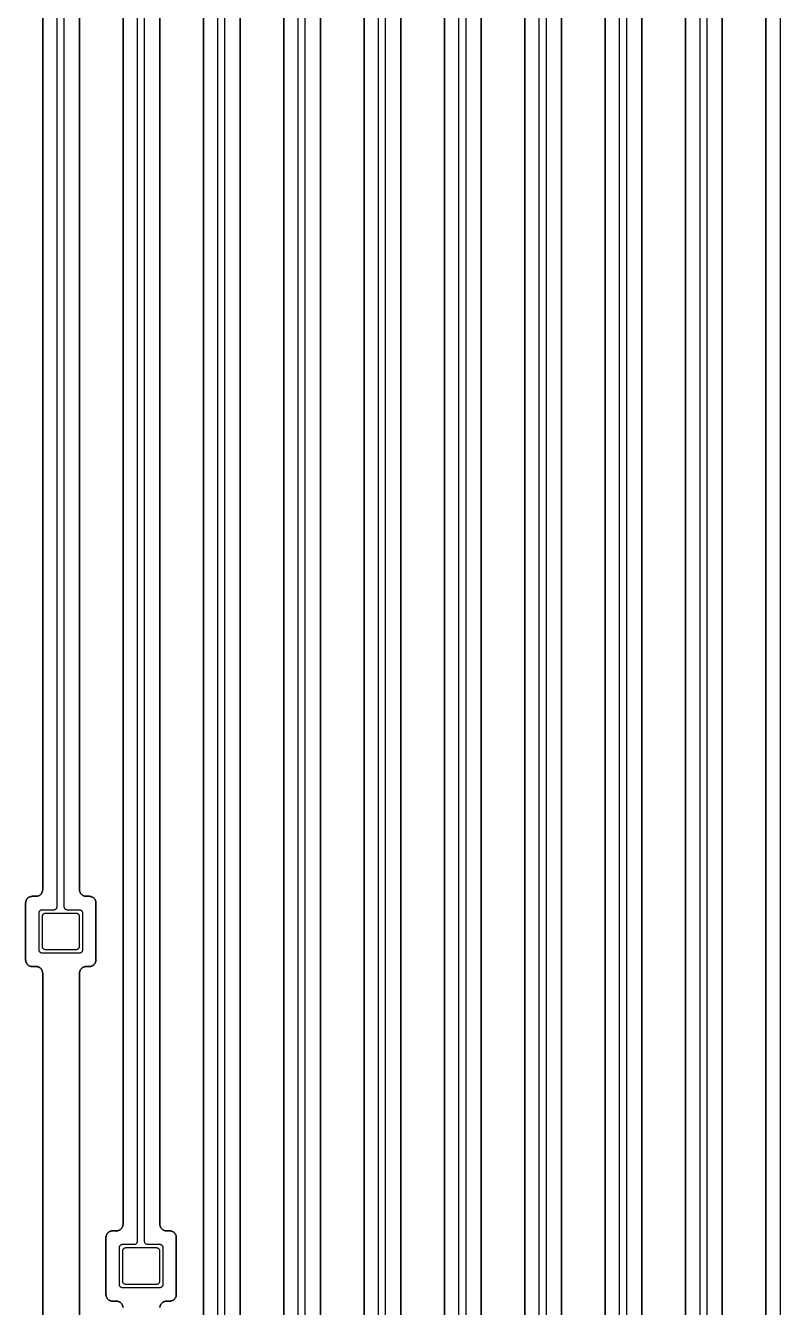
# Model space of a CAD drawing. Extents: x -2057 to 2225, y -44 to 31181.
# Drawn here: x -601.3 to -375.9, y 3067.4 to 3450.5 of the extents above; entities that cross this region are included whole.
import ezdxf

# ---------------------------------------------------------------- set-up
doc = ezdxf.new("R2010")
doc.units = 0
for name, color, linetype in [('electrode', 6, 'CONTINUOUS'), ('etching', 7, 'CONTINUOUS'), ('L3D0_etching3', 5, 'CONTINUOUS'), ('metalization', 8, 'CONTINUOUS'), ('polyimide', 9, 'CONTINUOUS')]:
    doc.layers.add(name, color=color, linetype=linetype)

msp = doc.modelspace()

# ---------------------------------------------------------------- linework, layer by layer
at = {"layer": 'electrode'}
for points in [[(-595.34, 3174.247), (-595.427, 3174.255), (-595.513, 3174.27), (-595.598, 3174.293), (-595.68, 3174.323), (-595.759, 3174.36), (-595.834, 3174.403), (-595.906, 3174.453), (-595.973, 3174.509), (-596.035, 3174.571), (-596.091, 3174.638), (-596.141, 3174.71), (-596.184, 3174.785), (-596.221, 3174.864), (-596.251, 3174.946), (-596.274, 3175.031), (-596.289, 3175.117), (-596.297, 3175.204), (-596.297, 3184.291), (-596.289, 3184.378), (-596.274, 3184.464), (-596.251, 3184.548), (-596.221, 3184.63), (-596.184, 3184.71), (-596.141, 3184.785), (-596.091, 3184.857), (-596.035, 3184.924), (-595.973, 3184.985), (-595.906, 3185.042), (-595.834, 3185.092), (-595.759, 3185.135), (-595.68, 3185.172), (-595.598, 3185.202), (-595.513, 3185.225), (-595.427, 3185.24), (-595.34, 3185.247), (-586.253, 3185.247), (-586.166, 3185.24), (-586.08, 3185.225), (-585.996, 3185.202), (-585.914, 3185.172), (-585.834, 3185.135), (-585.759, 3185.092), (-585.687, 3185.042), (-585.62, 3184.985), (-585.559, 3184.924), (-585.502, 3184.857), (-585.452, 3184.785), (-585.409, 3184.71), (-585.372, 3184.63), (-585.342, 3184.548), (-585.319, 3184.464), (-585.304, 3184.378), (-585.297, 3184.291), (-585.297, 3175.204), (-585.304, 3175.117), (-585.319, 3175.031), (-585.342, 3174.946), (-585.372, 3174.864), (-585.409, 3174.785), (-585.452, 3174.71), (-585.502, 3174.638), (-585.559, 3174.571), (-585.62, 3174.509), (-585.687, 3174.453), (-585.759, 3174.403), (-585.834, 3174.36), (-585.914, 3174.323), (-585.996, 3174.293), (-586.08, 3174.27), (-586.166, 3174.255), (-586.253, 3174.247)], [(-571.34, 3074.247), (-571.427, 3074.255), (-571.513, 3074.27), (-571.598, 3074.293), (-571.68, 3074.323), (-571.759, 3074.36), (-571.834, 3074.403), (-571.906, 3074.453), (-571.973, 3074.509), (-572.035, 3074.571), (-572.091, 3074.638), (-572.141, 3074.71), (-572.184, 3074.785), (-572.221, 3074.864), (-572.251, 3074.946), (-572.274, 3075.031), (-572.289, 3075.117), (-572.297, 3075.204), (-572.297, 3084.291), (-572.289, 3084.378), (-572.274, 3084.464), (-572.251, 3084.548), (-572.221, 3084.63), (-572.184, 3084.71), (-572.141, 3084.785), (-572.091, 3084.857), (-572.035, 3084.924), (-571.973, 3084.985), (-571.906, 3085.042), (-571.834, 3085.092), (-571.759, 3085.135), (-571.68, 3085.172), (-571.598, 3085.202), (-571.513, 3085.225), (-571.427, 3085.24), (-571.34, 3085.247), (-562.253, 3085.247), (-562.166, 3085.24), (-562.08, 3085.225), (-561.996, 3085.202), (-561.914, 3085.172), (-561.834, 3085.135), (-561.759, 3085.092), (-561.687, 3085.042), (-561.62, 3084.985), (-561.559, 3084.924), (-561.502, 3084.857), (-561.452, 3084.785), (-561.409, 3084.71), (-561.372, 3084.63), (-561.342, 3084.548), (-561.319, 3084.464), (-561.304, 3084.378), (-561.297, 3084.291), (-561.297, 3075.204), (-561.304, 3075.117), (-561.319, 3075.031), (-561.342, 3074.946), (-561.372, 3074.864), (-561.409, 3074.785), (-561.452, 3074.71), (-561.502, 3074.638), (-561.559, 3074.571), (-561.62, 3074.509), (-561.687, 3074.453), (-561.759, 3074.403), (-561.834, 3074.36), (-561.914, 3074.323), (-561.996, 3074.293), (-562.08, 3074.27), (-562.166, 3074.255), (-562.253, 3074.247)]]:
    msp.add_lwpolyline(points, close=True, dxfattribs=at)
at = {"layer": 'etching'}
for points in [[(-596.208, 9035.371), (-596.208, 3192.185), (-596.216, 3192.059), (-596.231, 3191.934), (-596.255, 3191.811), (-596.286, 3191.689), (-596.325, 3191.57), (-596.371, 3191.453), (-596.425, 3191.339), (-596.485, 3191.229), (-596.553, 3191.123), (-596.627, 3191.021), (-596.707, 3190.924), (-596.793, 3190.832), (-596.884, 3190.746), (-596.981, 3190.666), (-597.083, 3190.592), (-597.189, 3190.525), (-597.299, 3190.465), (-597.413, 3190.411), (-597.53, 3190.365), (-597.649, 3190.326), (-597.771, 3190.295), (-597.895, 3190.271), (-598.019, 3190.255), (-598.145, 3190.247), (-599.359, 3190.247), (-599.485, 3190.24), (-599.61, 3190.224), (-599.733, 3190.2), (-599.855, 3190.169), (-599.974, 3190.13), (-600.091, 3190.084), (-600.205, 3190.03), (-600.315, 3189.97), (-600.421, 3189.902), (-600.523, 3189.828), (-600.62, 3189.748), (-600.712, 3189.662), (-600.798, 3189.571), (-600.878, 3189.474), (-600.952, 3189.372), (-601.019, 3189.266), (-601.079, 3189.156), (-601.133, 3189.042), (-601.179, 3188.925), (-601.218, 3188.806), (-601.249, 3188.684), (-601.273, 3188.56), (-601.289, 3188.436), (-601.297, 3188.31), (-601.297, 3171.185), (-601.289, 3171.059), (-601.273, 3170.934), (-601.249, 3170.811), (-601.218, 3170.689), (-601.179, 3170.57), (-601.133, 3170.453), (-601.079, 3170.339), (-601.019, 3170.229), (-600.952, 3170.123), (-600.878, 3170.021), (-600.798, 3169.924), (-600.712, 3169.832), (-600.62, 3169.746), (-600.523, 3169.666), (-600.421, 3169.592), (-600.315, 3169.525), (-600.205, 3169.465), (-600.091, 3169.411), (-599.974, 3169.365), (-599.855, 3169.326), (-599.733, 3169.295), (-599.61, 3169.271), (-599.485, 3169.255), (-599.359, 3169.247), (-598.145, 3169.247), (-598.019, 3169.24), (-597.895, 3169.224), (-597.771, 3169.2), (-597.649, 3169.169), (-597.53, 3169.13), (-597.413, 3169.084), (-597.299, 3169.03), (-597.189, 3168.97), (-597.083, 3168.902), (-596.981, 3168.828), (-596.884, 3168.748), (-596.793, 3168.662), (-596.707, 3168.571), (-596.627, 3168.474), (-596.553, 3168.372), (-596.485, 3168.266), (-596.425, 3168.156), (-596.371, 3168.042), (-596.325, 3167.925), (-596.286, 3167.806), (-596.255, 3167.684), (-596.231, 3167.56), (-596.216, 3167.436), (-596.208, 3167.31), (-596.208, 2919.247)], [(-585.208, 2919.247), (-585.208, 3167.31), (-585.2, 3167.436), (-585.184, 3167.56), (-585.16, 3167.684), (-585.129, 3167.806), (-585.09, 3167.925), (-585.044, 3168.042), (-584.991, 3168.156), (-584.93, 3168.266), (-584.863, 3168.372), (-584.789, 3168.474), (-584.709, 3168.571), (-584.623, 3168.662), (-584.531, 3168.748), (-584.434, 3168.828), (-584.332, 3168.902), (-584.226, 3168.97), (-584.116, 3169.03), (-584.002, 3169.084), (-583.886, 3169.13), (-583.766, 3169.169), (-583.644, 3169.2), (-583.521, 3169.224), (-583.396, 3169.24), (-583.271, 3169.247), (-582.234, 3169.247), (-582.108, 3169.255), (-581.984, 3169.271), (-581.86, 3169.295), (-581.738, 3169.326), (-581.619, 3169.365), (-581.502, 3169.411), (-581.388, 3169.465), (-581.278, 3169.525), (-581.172, 3169.592), (-581.07, 3169.666), (-580.973, 3169.746), (-580.882, 3169.832), (-580.796, 3169.924), (-580.716, 3170.021), (-580.642, 3170.123), (-580.574, 3170.229), (-580.514, 3170.339), (-580.46, 3170.453), (-580.414, 3170.57), (-580.375, 3170.689), (-580.344, 3170.811), (-580.32, 3170.934), (-580.304, 3171.059), (-580.297, 3171.185), (-580.297, 3188.31), (-580.304, 3188.436), (-580.32, 3188.56), (-580.344, 3188.684), (-580.375, 3188.806), (-580.414, 3188.925), (-580.46, 3189.042), (-580.514, 3189.156), (-580.574, 3189.266), (-580.642, 3189.372), (-580.716, 3189.474), (-580.796, 3189.571), (-580.882, 3189.662), (-580.973, 3189.748), (-581.07, 3189.828), (-581.172, 3189.902), (-581.278, 3189.97), (-581.388, 3190.03), (-581.502, 3190.084), (-581.619, 3190.13), (-581.738, 3190.169), (-581.86, 3190.2), (-581.984, 3190.224), (-582.108, 3190.24), (-582.234, 3190.247), (-583.271, 3190.247), (-583.396, 3190.255), (-583.521, 3190.271), (-583.644, 3190.295), (-583.766, 3190.326), (-583.886, 3190.365), (-584.002, 3190.411), (-584.116, 3190.465), (-584.226, 3190.525), (-584.332, 3190.592), (-584.434, 3190.666), (-584.531, 3190.746), (-584.623, 3190.832), (-584.709, 3190.924), (-584.789, 3191.021), (-584.863, 3191.123), (-584.93, 3191.229), (-584.991, 3191.339), (-585.044, 3191.453), (-585.09, 3191.57), (-585.129, 3191.689), (-585.16, 3191.811), (-585.184, 3191.934), (-585.2, 3192.059), (-585.208, 3192.185), (-585.208, 9035.377)], [(-572.208, 9035.371), (-572.208, 3092.185), (-572.216, 3092.059), (-572.231, 3091.934), (-572.255, 3091.811), (-572.286, 3091.689), (-572.325, 3091.57), (-572.371, 3091.453), (-572.425, 3091.339), (-572.485, 3091.229), (-572.553, 3091.123), (-572.627, 3091.021), (-572.707, 3090.924), (-572.793, 3090.832), (-572.884, 3090.746), (-572.981, 3090.666), (-573.083, 3090.592), (-573.189, 3090.525), (-573.299, 3090.465), (-573.413, 3090.411), (-573.53, 3090.365), (-573.649, 3090.326), (-573.771, 3090.295), (-573.895, 3090.271), (-574.019, 3090.255), (-574.145, 3090.247), (-575.359, 3090.247), (-575.485, 3090.24), (-575.61, 3090.224), (-575.733, 3090.2), (-575.855, 3090.169), (-575.974, 3090.13), (-576.091, 3090.084), (-576.205, 3090.03), (-576.315, 3089.97), (-576.421, 3089.902), (-576.523, 3089.828), (-576.62, 3089.748), (-576.712, 3089.662), (-576.798, 3089.571), (-576.878, 3089.474), (-576.952, 3089.372), (-577.019, 3089.266), (-577.079, 3089.156), (-577.133, 3089.042), (-577.179, 3088.925), (-577.218, 3088.806), (-577.249, 3088.684), (-577.273, 3088.56), (-577.289, 3088.436), (-577.297, 3088.31), (-577.297, 3071.185), (-577.289, 3071.059), (-577.273, 3070.934), (-577.249, 3070.811), (-577.218, 3070.689), (-577.179, 3070.57), (-577.133, 3070.453), (-577.079, 3070.339), (-577.019, 3070.229), (-576.952, 3070.123), (-576.878, 3070.021), (-576.798, 3069.924), (-576.712, 3069.832), (-576.62, 3069.746), (-576.523, 3069.666), (-576.421, 3069.592), (-576.315, 3069.525), (-576.205, 3069.465), (-576.091, 3069.411), (-575.974, 3069.365), (-575.855, 3069.326), (-575.733, 3069.295), (-575.61, 3069.271), (-575.485, 3069.255), (-575.359, 3069.247), (-574.145, 3069.247), (-574.019, 3069.24), (-573.895, 3069.224), (-573.771, 3069.2), (-573.649, 3069.169), (-573.53, 3069.13), (-573.413, 3069.084), (-573.299, 3069.03), (-573.189, 3068.97), (-573.083, 3068.902), (-572.981, 3068.828), (-572.884, 3068.748), (-572.793, 3068.662), (-572.707, 3068.571), (-572.627, 3068.474), (-572.553, 3068.372), (-572.485, 3068.266), (-572.425, 3068.156), (-572.371, 3068.042), (-572.325, 3067.925), (-572.286, 3067.806), (-572.255, 3067.684), (-572.231, 3067.56), (-572.216, 3067.436), (-572.208, 3067.31)], [(-561.208, 3067.31), (-561.2, 3067.436), (-561.184, 3067.56), (-561.16, 3067.684), (-561.129, 3067.806), (-561.09, 3067.925), (-561.044, 3068.042), (-560.991, 3068.156), (-560.93, 3068.266), (-560.863, 3068.372), (-560.789, 3068.474), (-560.709, 3068.571), (-560.623, 3068.662), (-560.531, 3068.748), (-560.434, 3068.828), (-560.332, 3068.902), (-560.226, 3068.97), (-560.116, 3069.03), (-560.002, 3069.084), (-559.886, 3069.13), (-559.766, 3069.169), (-559.644, 3069.2), (-559.521, 3069.224), (-559.396, 3069.24), (-559.271, 3069.247), (-558.234, 3069.247), (-558.108, 3069.255), (-557.984, 3069.271), (-557.86, 3069.295), (-557.738, 3069.326), (-557.619, 3069.365), (-557.502, 3069.411), (-557.388, 3069.465), (-557.278, 3069.525), (-557.172, 3069.592), (-557.07, 3069.666), (-556.973, 3069.746), (-556.882, 3069.832), (-556.796, 3069.924), (-556.716, 3070.021), (-556.642, 3070.123), (-556.574, 3070.229), (-556.514, 3070.339), (-556.46, 3070.453), (-556.414, 3070.57), (-556.375, 3070.689), (-556.344, 3070.811), (-556.32, 3070.934), (-556.304, 3071.059), (-556.297, 3071.185), (-556.297, 3088.31), (-556.304, 3088.436), (-556.32, 3088.56), (-556.344, 3088.684), (-556.375, 3088.806), (-556.414, 3088.925), (-556.46, 3089.042), (-556.514, 3089.156), (-556.574, 3089.266), (-556.642, 3089.372), (-556.716, 3089.474), (-556.796, 3089.571), (-556.882, 3089.662), (-556.973, 3089.748), (-557.07, 3089.828), (-557.172, 3089.902), (-557.278, 3089.97), (-557.388, 3090.03), (-557.502, 3090.084), (-557.619, 3090.13), (-557.738, 3090.169), (-557.86, 3090.2), (-557.984, 3090.224), (-558.108, 3090.24), (-558.234, 3090.247), (-559.271, 3090.247), (-559.396, 3090.255), (-559.521, 3090.271), (-559.644, 3090.295), (-559.766, 3090.326), (-559.886, 3090.365), (-560.002, 3090.411), (-560.116, 3090.465), (-560.226, 3090.525), (-560.332, 3090.592), (-560.434, 3090.666), (-560.531, 3090.746), (-560.623, 3090.832), (-560.709, 3090.924), (-560.789, 3091.021), (-560.863, 3091.123), (-560.93, 3091.229), (-560.991, 3091.339), (-561.044, 3091.453), (-561.09, 3091.57), (-561.129, 3091.689), (-561.16, 3091.811), (-561.184, 3091.934), (-561.2, 3092.059), (-561.208, 3092.185), (-561.208, 9035.377)], [(-548.208, 9035.371), (-548.208, 2992.185)], [(-537.208, 2992.185), (-537.208, 9035.377)], [(-524.208, 9035.371), (-524.208, 2892.185)], [(-513.208, 2892.185), (-513.208, 9035.377)], [(-500.208, 9035.371), (-500.208, 2792.185)], [(-489.208, 2792.185), (-489.208, 9035.377)], [(-476.208, 9035.371), (-476.208, 2692.185)], [(-465.208, 2692.185), (-465.208, 9035.377)], [(-452.208, 9035.371), (-452.208, 2592.185)], [(-441.208, 2592.185), (-441.208, 9035.377)], [(-428.208, 9035.371), (-428.208, 2492.185)], [(-417.208, 2492.185), (-417.208, 9035.377)], [(-404.208, 9035.371), (-404.208, 2392.185)], [(-393.208, 2392.185), (-393.208, 9035.377)], [(-380.208, 9035.371), (-380.208, 2292.185)]]:
    msp.add_lwpolyline(points, dxfattribs=at)
at = {"layer": 'L3D0_etching3'}
for points in [[(-596.208, 9035.371), (-596.208, 3192.185), (-596.216, 3192.059), (-596.231, 3191.934), (-596.255, 3191.811), (-596.286, 3191.689), (-596.325, 3191.57), (-596.371, 3191.453), (-596.425, 3191.339), (-596.485, 3191.229), (-596.553, 3191.123), (-596.627, 3191.021), (-596.707, 3190.924), (-596.793, 3190.832), (-596.884, 3190.746), (-596.981, 3190.666), (-597.083, 3190.592), (-597.189, 3190.525), (-597.299, 3190.465), (-597.413, 3190.411), (-597.53, 3190.365), (-597.649, 3190.326), (-597.771, 3190.295), (-597.895, 3190.271), (-598.019, 3190.255), (-598.145, 3190.247), (-599.359, 3190.247), (-599.485, 3190.24), (-599.61, 3190.224), (-599.733, 3190.2), (-599.855, 3190.169), (-599.974, 3190.13), (-600.091, 3190.084), (-600.205, 3190.03), (-600.315, 3189.97), (-600.421, 3189.902), (-600.523, 3189.828), (-600.62, 3189.748), (-600.712, 3189.662), (-600.798, 3189.571), (-600.878, 3189.474), (-600.952, 3189.372), (-601.019, 3189.266), (-601.079, 3189.156), (-601.133, 3189.042), (-601.179, 3188.925), (-601.218, 3188.806), (-601.249, 3188.684), (-601.273, 3188.56), (-601.289, 3188.436), (-601.297, 3188.31), (-601.297, 3171.185), (-601.289, 3171.059), (-601.273, 3170.934), (-601.249, 3170.811), (-601.218, 3170.689), (-601.179, 3170.57), (-601.133, 3170.453), (-601.079, 3170.339), (-601.019, 3170.229), (-600.952, 3170.123), (-600.878, 3170.021), (-600.798, 3169.924), (-600.712, 3169.832), (-600.62, 3169.746), (-600.523, 3169.666), (-600.421, 3169.592), (-600.315, 3169.525), (-600.205, 3169.465), (-600.091, 3169.411), (-599.974, 3169.365), (-599.855, 3169.326), (-599.733, 3169.295), (-599.61, 3169.271), (-599.485, 3169.255), (-599.359, 3169.247), (-598.145, 3169.247), (-598.019, 3169.24), (-597.895, 3169.224), (-597.771, 3169.2), (-597.649, 3169.169), (-597.53, 3169.13), (-597.413, 3169.084), (-597.299, 3169.03), (-597.189, 3168.97), (-597.083, 3168.902), (-596.981, 3168.828), (-596.884, 3168.748), (-596.793, 3168.662), (-596.707, 3168.571), (-596.627, 3168.474), (-596.553, 3168.372), (-596.485, 3168.266), (-596.425, 3168.156), (-596.371, 3168.042), (-596.325, 3167.925), (-596.286, 3167.806), (-596.255, 3167.684), (-596.231, 3167.56), (-596.216, 3167.436), (-596.208, 3167.31), (-596.208, 2919.247)], [(-585.208, 2919.247), (-585.208, 3167.31), (-585.2, 3167.436), (-585.184, 3167.56), (-585.16, 3167.684), (-585.129, 3167.806), (-585.09, 3167.925), (-585.044, 3168.042), (-584.991, 3168.156), (-584.93, 3168.266), (-584.863, 3168.372), (-584.789, 3168.474), (-584.709, 3168.571), (-584.623, 3168.662), (-584.531, 3168.748), (-584.434, 3168.828), (-584.332, 3168.902), (-584.226, 3168.97), (-584.116, 3169.03), (-584.002, 3169.084), (-583.886, 3169.13), (-583.766, 3169.169), (-583.644, 3169.2), (-583.521, 3169.224), (-583.396, 3169.24), (-583.271, 3169.247), (-582.234, 3169.247), (-582.108, 3169.255), (-581.984, 3169.271), (-581.86, 3169.295), (-581.738, 3169.326), (-581.619, 3169.365), (-581.502, 3169.411), (-581.388, 3169.465), (-581.278, 3169.525), (-581.172, 3169.592), (-581.07, 3169.666), (-580.973, 3169.746), (-580.882, 3169.832), (-580.796, 3169.924), (-580.716, 3170.021), (-580.642, 3170.123), (-580.574, 3170.229), (-580.514, 3170.339), (-580.46, 3170.453), (-580.414, 3170.57), (-580.375, 3170.689), (-580.344, 3170.811), (-580.32, 3170.934), (-580.304, 3171.059), (-580.297, 3171.185), (-580.297, 3188.31), (-580.304, 3188.436), (-580.32, 3188.56), (-580.344, 3188.684), (-580.375, 3188.806), (-580.414, 3188.925), (-580.46, 3189.042), (-580.514, 3189.156), (-580.574, 3189.266), (-580.642, 3189.372), (-580.716, 3189.474), (-580.796, 3189.571), (-580.882, 3189.662), (-580.973, 3189.748), (-581.07, 3189.828), (-581.172, 3189.902), (-581.278, 3189.97), (-581.388, 3190.03), (-581.502, 3190.084), (-581.619, 3190.13), (-581.738, 3190.169), (-581.86, 3190.2), (-581.984, 3190.224), (-582.108, 3190.24), (-582.234, 3190.247), (-583.271, 3190.247), (-583.396, 3190.255), (-583.521, 3190.271), (-583.644, 3190.295), (-583.766, 3190.326), (-583.886, 3190.365), (-584.002, 3190.411), (-584.116, 3190.465), (-584.226, 3190.525), (-584.332, 3190.592), (-584.434, 3190.666), (-584.531, 3190.746), (-584.623, 3190.832), (-584.709, 3190.924), (-584.789, 3191.021), (-584.863, 3191.123), (-584.93, 3191.229), (-584.991, 3191.339), (-585.044, 3191.453), (-585.09, 3191.57), (-585.129, 3191.689), (-585.16, 3191.811), (-585.184, 3191.934), (-585.2, 3192.059), (-585.208, 3192.185), (-585.208, 9035.377)], [(-572.208, 9035.371), (-572.208, 3092.185), (-572.216, 3092.059), (-572.231, 3091.934), (-572.255, 3091.811), (-572.286, 3091.689), (-572.325, 3091.57), (-572.371, 3091.453), (-572.425, 3091.339), (-572.485, 3091.229), (-572.553, 3091.123), (-572.627, 3091.021), (-572.707, 3090.924), (-572.793, 3090.832), (-572.884, 3090.746), (-572.981, 3090.666), (-573.083, 3090.592), (-573.189, 3090.525), (-573.299, 3090.465), (-573.413, 3090.411), (-573.53, 3090.365), (-573.649, 3090.326), (-573.771, 3090.295), (-573.895, 3090.271), (-574.019, 3090.255), (-574.145, 3090.247), (-575.359, 3090.247), (-575.485, 3090.24), (-575.61, 3090.224), (-575.733, 3090.2), (-575.855, 3090.169), (-575.974, 3090.13), (-576.091, 3090.084), (-576.205, 3090.03), (-576.315, 3089.97), (-576.421, 3089.902), (-576.523, 3089.828), (-576.62, 3089.748), (-576.712, 3089.662), (-576.798, 3089.571), (-576.878, 3089.474), (-576.952, 3089.372), (-577.019, 3089.266), (-577.079, 3089.156), (-577.133, 3089.042), (-577.179, 3088.925), (-577.218, 3088.806), (-577.249, 3088.684), (-577.273, 3088.56), (-577.289, 3088.436), (-577.297, 3088.31), (-577.297, 3071.185), (-577.289, 3071.059), (-577.273, 3070.934), (-577.249, 3070.811), (-577.218, 3070.689), (-577.179, 3070.57), (-577.133, 3070.453), (-577.079, 3070.339), (-577.019, 3070.229), (-576.952, 3070.123), (-576.878, 3070.021), (-576.798, 3069.924), (-576.712, 3069.832), (-576.62, 3069.746), (-576.523, 3069.666), (-576.421, 3069.592), (-576.315, 3069.525), (-576.205, 3069.465), (-576.091, 3069.411), (-575.974, 3069.365), (-575.855, 3069.326), (-575.733, 3069.295), (-575.61, 3069.271), (-575.485, 3069.255), (-575.359, 3069.247), (-574.145, 3069.247), (-574.019, 3069.24), (-573.895, 3069.224), (-573.771, 3069.2), (-573.649, 3069.169), (-573.53, 3069.13), (-573.413, 3069.084), (-573.299, 3069.03), (-573.189, 3068.97), (-573.083, 3068.902), (-572.981, 3068.828), (-572.884, 3068.748), (-572.793, 3068.662), (-572.707, 3068.571), (-572.627, 3068.474), (-572.553, 3068.372), (-572.485, 3068.266), (-572.425, 3068.156), (-572.371, 3068.042), (-572.325, 3067.925), (-572.286, 3067.806), (-572.255, 3067.684), (-572.231, 3067.56), (-572.216, 3067.436), (-572.208, 3067.31)], [(-561.208, 3067.31), (-561.2, 3067.436), (-561.184, 3067.56), (-561.16, 3067.684), (-561.129, 3067.806), (-561.09, 3067.925), (-561.044, 3068.042), (-560.991, 3068.156), (-560.93, 3068.266), (-560.863, 3068.372), (-560.789, 3068.474), (-560.709, 3068.571), (-560.623, 3068.662), (-560.531, 3068.748), (-560.434, 3068.828), (-560.332, 3068.902), (-560.226, 3068.97), (-560.116, 3069.03), (-560.002, 3069.084), (-559.886, 3069.13), (-559.766, 3069.169), (-559.644, 3069.2), (-559.521, 3069.224), (-559.396, 3069.24), (-559.271, 3069.247), (-558.234, 3069.247), (-558.108, 3069.255), (-557.984, 3069.271), (-557.86, 3069.295), (-557.738, 3069.326), (-557.619, 3069.365), (-557.502, 3069.411), (-557.388, 3069.465), (-557.278, 3069.525), (-557.172, 3069.592), (-557.07, 3069.666), (-556.973, 3069.746), (-556.882, 3069.832), (-556.796, 3069.924), (-556.716, 3070.021), (-556.642, 3070.123), (-556.574, 3070.229), (-556.514, 3070.339), (-556.46, 3070.453), (-556.414, 3070.57), (-556.375, 3070.689), (-556.344, 3070.811), (-556.32, 3070.934), (-556.304, 3071.059), (-556.297, 3071.185), (-556.297, 3088.31), (-556.304, 3088.436), (-556.32, 3088.56), (-556.344, 3088.684), (-556.375, 3088.806), (-556.414, 3088.925), (-556.46, 3089.042), (-556.514, 3089.156), (-556.574, 3089.266), (-556.642, 3089.372), (-556.716, 3089.474), (-556.796, 3089.571), (-556.882, 3089.662), (-556.973, 3089.748), (-557.07, 3089.828), (-557.172, 3089.902), (-557.278, 3089.97), (-557.388, 3090.03), (-557.502, 3090.084), (-557.619, 3090.13), (-557.738, 3090.169), (-557.86, 3090.2), (-557.984, 3090.224), (-558.108, 3090.24), (-558.234, 3090.247), (-559.271, 3090.247), (-559.396, 3090.255), (-559.521, 3090.271), (-559.644, 3090.295), (-559.766, 3090.326), (-559.886, 3090.365), (-560.002, 3090.411), (-560.116, 3090.465), (-560.226, 3090.525), (-560.332, 3090.592), (-560.434, 3090.666), (-560.531, 3090.746), (-560.623, 3090.832), (-560.709, 3090.924), (-560.789, 3091.021), (-560.863, 3091.123), (-560.93, 3091.229), (-560.991, 3091.339), (-561.044, 3091.453), (-561.09, 3091.57), (-561.129, 3091.689), (-561.16, 3091.811), (-561.184, 3091.934), (-561.2, 3092.059), (-561.208, 3092.185), (-561.208, 9035.377)], [(-548.208, 9035.371), (-548.208, 2992.185)], [(-537.208, 2992.185), (-537.208, 9035.377)], [(-524.208, 9035.371), (-524.208, 2892.185)], [(-513.208, 2892.185), (-513.208, 9035.377)], [(-500.208, 9035.371), (-500.208, 2792.185)], [(-489.208, 2792.185), (-489.208, 9035.377)], [(-476.208, 9035.371), (-476.208, 2692.185)], [(-465.208, 2692.185), (-465.208, 9035.377)], [(-452.208, 9035.371), (-452.208, 2592.185)], [(-441.208, 2592.185), (-441.208, 9035.377)], [(-428.208, 9035.371), (-428.208, 2492.185)], [(-417.208, 2492.185), (-417.208, 9035.377)], [(-404.208, 9035.371), (-404.208, 2392.185)], [(-393.208, 2392.185), (-393.208, 9035.377)], [(-380.208, 9035.371), (-380.208, 2292.185)]]:
    msp.add_lwpolyline(points, dxfattribs=at)
at = {"layer": 'metalization'}
for points in [[(-589.858, 9040.22), (-589.858, 3187.204), (-589.85, 3187.117), (-589.835, 3187.031), (-589.812, 3186.946), (-589.782, 3186.864), (-589.746, 3186.785), (-589.702, 3186.71), (-589.652, 3186.638), (-589.596, 3186.571), (-589.534, 3186.509), (-589.467, 3186.453), (-589.396, 3186.403), (-589.32, 3186.36), (-589.241, 3186.323), (-589.159, 3186.293), (-589.074, 3186.27), (-588.988, 3186.255), (-588.901, 3186.247), (-585.253, 3186.247), (-585.166, 3186.24), (-585.08, 3186.225), (-584.996, 3186.202), (-584.914, 3186.172), (-584.834, 3186.135), (-584.759, 3186.092), (-584.687, 3186.042), (-584.62, 3185.985), (-584.559, 3185.924), (-584.502, 3185.857), (-584.452, 3185.785), (-584.409, 3185.71), (-584.372, 3185.63), (-584.342, 3185.548), (-584.319, 3185.464), (-584.304, 3185.378), (-584.297, 3185.291), (-584.297, 3174.204), (-584.304, 3174.117), (-584.319, 3174.031), (-584.342, 3173.946), (-584.372, 3173.864), (-584.409, 3173.785), (-584.452, 3173.71), (-584.502, 3173.638), (-584.559, 3173.571), (-584.62, 3173.509), (-584.687, 3173.453), (-584.759, 3173.403), (-584.834, 3173.36), (-584.914, 3173.323), (-584.996, 3173.293), (-585.08, 3173.27), (-585.166, 3173.255), (-585.253, 3173.247), (-596.34, 3173.247), (-596.427, 3173.255), (-596.513, 3173.27), (-596.598, 3173.293), (-596.68, 3173.323), (-596.759, 3173.36), (-596.834, 3173.403), (-596.906, 3173.453), (-596.973, 3173.509), (-597.035, 3173.571), (-597.091, 3173.638), (-597.141, 3173.71), (-597.184, 3173.785), (-597.221, 3173.864), (-597.251, 3173.946), (-597.274, 3174.031), (-597.289, 3174.117), (-597.297, 3174.204), (-597.297, 3185.291), (-597.289, 3185.378), (-597.274, 3185.464), (-597.251, 3185.548), (-597.221, 3185.63), (-597.184, 3185.71), (-597.141, 3185.785), (-597.091, 3185.857), (-597.035, 3185.924), (-596.973, 3185.985), (-596.906, 3186.042), (-596.834, 3186.092), (-596.759, 3186.135), (-596.68, 3186.172), (-596.598, 3186.202), (-596.513, 3186.225), (-596.427, 3186.24), (-596.34, 3186.247), (-592.814, 3186.247), (-592.727, 3186.255), (-592.641, 3186.27), (-592.557, 3186.293), (-592.475, 3186.323), (-592.396, 3186.36), (-592.32, 3186.403), (-592.248, 3186.453), (-592.181, 3186.509), (-592.12, 3186.571), (-592.064, 3186.638), (-592.014, 3186.71), (-591.97, 3186.785), (-591.933, 3186.864), (-591.903, 3186.946), (-591.88, 3187.031), (-591.865, 3187.117), (-591.858, 3187.204), (-591.858, 9040.22)], [(-565.858, 9040.22), (-565.858, 3087.204), (-565.85, 3087.117), (-565.835, 3087.031), (-565.812, 3086.946), (-565.782, 3086.864), (-565.746, 3086.785), (-565.702, 3086.71), (-565.652, 3086.638), (-565.596, 3086.571), (-565.534, 3086.509), (-565.467, 3086.453), (-565.396, 3086.403), (-565.32, 3086.36), (-565.241, 3086.323), (-565.159, 3086.293), (-565.074, 3086.27), (-564.988, 3086.255), (-564.901, 3086.247), (-561.253, 3086.247), (-561.166, 3086.24), (-561.08, 3086.225), (-560.996, 3086.202), (-560.914, 3086.172), (-560.834, 3086.135), (-560.759, 3086.092), (-560.687, 3086.042), (-560.62, 3085.985), (-560.559, 3085.924), (-560.502, 3085.857), (-560.452, 3085.785), (-560.409, 3085.71), (-560.372, 3085.63), (-560.342, 3085.548), (-560.319, 3085.464), (-560.304, 3085.378), (-560.297, 3085.291), (-560.297, 3074.204), (-560.304, 3074.117), (-560.319, 3074.031), (-560.342, 3073.946), (-560.372, 3073.864), (-560.409, 3073.785), (-560.452, 3073.71), (-560.502, 3073.638), (-560.559, 3073.571), (-560.62, 3073.509), (-560.687, 3073.453), (-560.759, 3073.403), (-560.834, 3073.36), (-560.914, 3073.323), (-560.996, 3073.293), (-561.08, 3073.27), (-561.166, 3073.255), (-561.253, 3073.247), (-572.34, 3073.247), (-572.427, 3073.255), (-572.513, 3073.27), (-572.598, 3073.293), (-572.68, 3073.323), (-572.759, 3073.36), (-572.834, 3073.403), (-572.906, 3073.453), (-572.973, 3073.509), (-573.035, 3073.571), (-573.091, 3073.638), (-573.141, 3073.71), (-573.184, 3073.785), (-573.221, 3073.864), (-573.251, 3073.946), (-573.274, 3074.031), (-573.289, 3074.117), (-573.297, 3074.204), (-573.297, 3085.291), (-573.289, 3085.378), (-573.274, 3085.464), (-573.251, 3085.548), (-573.221, 3085.63), (-573.184, 3085.71), (-573.141, 3085.785), (-573.091, 3085.857), (-573.035, 3085.924), (-572.973, 3085.985), (-572.906, 3086.042), (-572.834, 3086.092), (-572.759, 3086.135), (-572.68, 3086.172), (-572.598, 3086.202), (-572.513, 3086.225), (-572.427, 3086.24), (-572.34, 3086.247), (-568.814, 3086.247), (-568.727, 3086.255), (-568.641, 3086.27), (-568.557, 3086.293), (-568.475, 3086.323), (-568.396, 3086.36), (-568.32, 3086.403), (-568.248, 3086.453), (-568.181, 3086.509), (-568.12, 3086.571), (-568.064, 3086.638), (-568.014, 3086.71), (-567.97, 3086.785), (-567.933, 3086.864), (-567.903, 3086.946), (-567.88, 3087.031), (-567.865, 3087.117), (-567.858, 3087.204), (-567.858, 9040.22)], [(-543.858, 2987.204), (-543.858, 9040.22)], [(-541.858, 9040.22), (-541.858, 2987.204)], [(-519.858, 2887.204), (-519.858, 9040.22)], [(-517.858, 9040.22), (-517.858, 2887.204)], [(-495.858, 2787.204), (-495.858, 9040.22)], [(-493.858, 9040.22), (-493.858, 2787.204)], [(-471.858, 2687.204), (-471.858, 9040.22)], [(-469.858, 9040.22), (-469.858, 2687.204)], [(-447.858, 2587.204), (-447.858, 9040.22)], [(-445.858, 9040.22), (-445.858, 2587.204)], [(-423.858, 2487.204), (-423.858, 9040.22)], [(-421.858, 9040.22), (-421.858, 2487.204)], [(-399.858, 2387.204), (-399.858, 9040.22)], [(-397.858, 9040.22), (-397.858, 2387.204)], [(-375.858, 2287.204), (-375.858, 9040.22)]]:
    msp.add_lwpolyline(points, dxfattribs=at)
at = {"layer": 'polyimide'}
for points in [[(-596.208, 2919.247), (-596.208, 3167.31), (-596.216, 3167.436), (-596.231, 3167.56), (-596.255, 3167.684), (-596.286, 3167.806), (-596.325, 3167.925), (-596.371, 3168.042), (-596.425, 3168.156), (-596.485, 3168.266), (-596.553, 3168.372), (-596.627, 3168.474), (-596.707, 3168.571), (-596.793, 3168.662), (-596.884, 3168.748), (-596.981, 3168.828), (-597.083, 3168.902), (-597.189, 3168.97), (-597.299, 3169.03), (-597.413, 3169.084), (-597.53, 3169.13), (-597.649, 3169.169), (-597.771, 3169.2), (-597.895, 3169.224), (-598.019, 3169.24), (-598.145, 3169.247), (-599.359, 3169.247), (-599.485, 3169.255), (-599.61, 3169.271), (-599.733, 3169.295), (-599.855, 3169.326), (-599.974, 3169.365), (-600.091, 3169.411), (-600.205, 3169.465), (-600.315, 3169.525), (-600.421, 3169.592), (-600.523, 3169.666), (-600.62, 3169.746), (-600.712, 3169.832), (-600.798, 3169.924), (-600.878, 3170.021), (-600.952, 3170.123), (-601.019, 3170.229), (-601.079, 3170.339), (-601.133, 3170.453), (-601.179, 3170.57), (-601.218, 3170.689), (-601.249, 3170.811), (-601.273, 3170.934), (-601.289, 3171.059), (-601.297, 3171.185), (-601.297, 3188.31), (-601.289, 3188.436), (-601.273, 3188.56), (-601.249, 3188.684), (-601.218, 3188.806), (-601.179, 3188.925), (-601.133, 3189.042), (-601.079, 3189.156), (-601.019, 3189.266), (-600.952, 3189.372), (-600.878, 3189.474), (-600.798, 3189.571), (-600.712, 3189.662), (-600.62, 3189.748), (-600.523, 3189.828), (-600.421, 3189.902), (-600.315, 3189.97), (-600.205, 3190.03), (-600.091, 3190.084), (-599.974, 3190.13), (-599.855, 3190.169), (-599.733, 3190.2), (-599.61, 3190.224), (-599.485, 3190.24), (-599.359, 3190.247), (-598.145, 3190.247), (-598.019, 3190.255), (-597.895, 3190.271), (-597.771, 3190.295), (-597.649, 3190.326), (-597.53, 3190.365), (-597.413, 3190.411), (-597.299, 3190.465), (-597.189, 3190.525), (-597.083, 3190.592), (-596.981, 3190.666), (-596.884, 3190.746), (-596.793, 3190.832), (-596.707, 3190.924), (-596.627, 3191.021), (-596.553, 3191.123), (-596.485, 3191.229), (-596.425, 3191.339), (-596.371, 3191.453), (-596.325, 3191.57), (-596.286, 3191.689), (-596.255, 3191.811), (-596.231, 3191.934), (-596.216, 3192.059), (-596.208, 3192.185), (-596.208, 9035.371)], [(-596.208, 9035.371), (-596.208, 3192.185), (-596.216, 3192.059), (-596.231, 3191.934), (-596.255, 3191.811), (-596.286, 3191.689), (-596.325, 3191.57), (-596.371, 3191.453), (-596.425, 3191.339), (-596.485, 3191.229), (-596.553, 3191.123), (-596.627, 3191.021), (-596.707, 3190.924), (-596.793, 3190.832), (-596.884, 3190.746), (-596.981, 3190.666), (-597.083, 3190.592), (-597.189, 3190.525), (-597.299, 3190.465), (-597.413, 3190.411), (-597.53, 3190.365), (-597.649, 3190.326), (-597.771, 3190.295), (-597.895, 3190.271), (-598.019, 3190.255), (-598.145, 3190.247), (-599.359, 3190.247), (-599.485, 3190.24), (-599.61, 3190.224), (-599.733, 3190.2), (-599.855, 3190.169), (-599.974, 3190.13), (-600.091, 3190.084), (-600.205, 3190.03), (-600.315, 3189.97), (-600.421, 3189.902), (-600.523, 3189.828), (-600.62, 3189.748), (-600.712, 3189.662), (-600.798, 3189.571), (-600.878, 3189.474), (-600.952, 3189.372), (-601.019, 3189.266), (-601.079, 3189.156), (-601.133, 3189.042), (-601.179, 3188.925), (-601.218, 3188.806), (-601.249, 3188.684), (-601.273, 3188.56), (-601.289, 3188.436), (-601.297, 3188.31), (-601.297, 3171.185), (-601.289, 3171.059), (-601.273, 3170.934), (-601.249, 3170.811), (-601.218, 3170.689), (-601.179, 3170.57), (-601.133, 3170.453), (-601.079, 3170.339), (-601.019, 3170.229), (-600.952, 3170.123), (-600.878, 3170.021), (-600.798, 3169.924), (-600.712, 3169.832), (-600.62, 3169.746), (-600.523, 3169.666), (-600.421, 3169.592), (-600.315, 3169.525), (-600.205, 3169.465), (-600.091, 3169.411), (-599.974, 3169.365), (-599.855, 3169.326), (-599.733, 3169.295), (-599.61, 3169.271), (-599.485, 3169.255), (-599.359, 3169.247), (-598.145, 3169.247), (-598.019, 3169.24), (-597.895, 3169.224), (-597.771, 3169.2), (-597.649, 3169.169), (-597.53, 3169.13), (-597.413, 3169.084), (-597.299, 3169.03), (-597.189, 3168.97), (-597.083, 3168.902), (-596.981, 3168.828), (-596.884, 3168.748), (-596.793, 3168.662), (-596.707, 3168.571), (-596.627, 3168.474), (-596.553, 3168.372), (-596.485, 3168.266), (-596.425, 3168.156), (-596.371, 3168.042), (-596.325, 3167.925), (-596.286, 3167.806), (-596.255, 3167.684), (-596.231, 3167.56), (-596.216, 3167.436), (-596.208, 3167.31), (-596.208, 2919.247)], [(-585.208, 9035.377), (-585.208, 3192.185), (-585.2, 3192.059), (-585.184, 3191.934), (-585.16, 3191.811), (-585.129, 3191.689), (-585.09, 3191.57), (-585.044, 3191.453), (-584.991, 3191.339), (-584.93, 3191.229), (-584.863, 3191.123), (-584.789, 3191.021), (-584.709, 3190.924), (-584.623, 3190.832), (-584.531, 3190.746), (-584.434, 3190.666), (-584.332, 3190.592), (-584.226, 3190.525), (-584.116, 3190.465), (-584.002, 3190.411), (-583.886, 3190.365), (-583.766, 3190.326), (-583.644, 3190.295), (-583.521, 3190.271), (-583.396, 3190.255), (-583.271, 3190.247), (-582.234, 3190.247), (-582.108, 3190.24), (-581.984, 3190.224), (-581.86, 3190.2), (-581.738, 3190.169), (-581.619, 3190.13), (-581.502, 3190.084), (-581.388, 3190.03), (-581.278, 3189.97), (-581.172, 3189.902), (-581.07, 3189.828), (-580.973, 3189.748), (-580.882, 3189.662), (-580.796, 3189.571), (-580.716, 3189.474), (-580.642, 3189.372), (-580.574, 3189.266), (-580.514, 3189.156), (-580.46, 3189.042), (-580.414, 3188.925), (-580.375, 3188.806), (-580.344, 3188.684), (-580.32, 3188.56), (-580.304, 3188.436), (-580.297, 3188.31), (-580.297, 3171.185), (-580.304, 3171.059), (-580.32, 3170.934), (-580.344, 3170.811), (-580.375, 3170.689), (-580.414, 3170.57), (-580.46, 3170.453), (-580.514, 3170.339), (-580.574, 3170.229), (-580.642, 3170.123), (-580.716, 3170.021), (-580.796, 3169.924), (-580.882, 3169.832), (-580.973, 3169.746), (-581.07, 3169.666), (-581.172, 3169.592), (-581.278, 3169.525), (-581.388, 3169.465), (-581.502, 3169.411), (-581.619, 3169.365), (-581.738, 3169.326), (-581.86, 3169.295), (-581.984, 3169.271), (-582.108, 3169.255), (-582.234, 3169.247), (-583.271, 3169.247), (-583.396, 3169.24), (-583.521, 3169.224), (-583.644, 3169.2), (-583.766, 3169.169), (-583.886, 3169.13), (-584.002, 3169.084), (-584.116, 3169.03), (-584.226, 3168.97), (-584.332, 3168.902), (-584.434, 3168.828), (-584.531, 3168.748), (-584.623, 3168.662), (-584.709, 3168.571), (-584.789, 3168.474), (-584.863, 3168.372), (-584.93, 3168.266), (-584.991, 3168.156), (-585.044, 3168.042), (-585.09, 3167.925), (-585.129, 3167.806), (-585.16, 3167.684), (-585.184, 3167.56), (-585.2, 3167.436), (-585.208, 3167.31), (-585.208, 2919.247)], [(-585.208, 2919.247), (-585.208, 3167.31), (-585.2, 3167.436), (-585.184, 3167.56), (-585.16, 3167.684), (-585.129, 3167.806), (-585.09, 3167.925), (-585.044, 3168.042), (-584.991, 3168.156), (-584.93, 3168.266), (-584.863, 3168.372), (-584.789, 3168.474), (-584.709, 3168.571), (-584.623, 3168.662), (-584.531, 3168.748), (-584.434, 3168.828), (-584.332, 3168.902), (-584.226, 3168.97), (-584.116, 3169.03), (-584.002, 3169.084), (-583.886, 3169.13), (-583.766, 3169.169), (-583.644, 3169.2), (-583.521, 3169.224), (-583.396, 3169.24), (-583.271, 3169.247), (-582.234, 3169.247), (-582.108, 3169.255), (-581.984, 3169.271), (-581.86, 3169.295), (-581.738, 3169.326), (-581.619, 3169.365), (-581.502, 3169.411), (-581.388, 3169.465), (-581.278, 3169.525), (-581.172, 3169.592), (-581.07, 3169.666), (-580.973, 3169.746), (-580.882, 3169.832), (-580.796, 3169.924), (-580.716, 3170.021), (-580.642, 3170.123), (-580.574, 3170.229), (-580.514, 3170.339), (-580.46, 3170.453), (-580.414, 3170.57), (-580.375, 3170.689), (-580.344, 3170.811), (-580.32, 3170.934), (-580.304, 3171.059), (-580.297, 3171.185), (-580.297, 3188.31), (-580.304, 3188.436), (-580.32, 3188.56), (-580.344, 3188.684), (-580.375, 3188.806), (-580.414, 3188.925), (-580.46, 3189.042), (-580.514, 3189.156), (-580.574, 3189.266), (-580.642, 3189.372), (-580.716, 3189.474), (-580.796, 3189.571), (-580.882, 3189.662), (-580.973, 3189.748), (-581.07, 3189.828), (-581.172, 3189.902), (-581.278, 3189.97), (-581.388, 3190.03), (-581.502, 3190.084), (-581.619, 3190.13), (-581.738, 3190.169), (-581.86, 3190.2), (-581.984, 3190.224), (-582.108, 3190.24), (-582.234, 3190.247), (-583.271, 3190.247), (-583.396, 3190.255), (-583.521, 3190.271), (-583.644, 3190.295), (-583.766, 3190.326), (-583.886, 3190.365), (-584.002, 3190.411), (-584.116, 3190.465), (-584.226, 3190.525), (-584.332, 3190.592), (-584.434, 3190.666), (-584.531, 3190.746), (-584.623, 3190.832), (-584.709, 3190.924), (-584.789, 3191.021), (-584.863, 3191.123), (-584.93, 3191.229), (-584.991, 3191.339), (-585.044, 3191.453), (-585.09, 3191.57), (-585.129, 3191.689), (-585.16, 3191.811), (-585.184, 3191.934), (-585.2, 3192.059), (-585.208, 3192.185), (-585.208, 9035.377)], [(-572.208, 3067.31), (-572.216, 3067.436), (-572.231, 3067.56), (-572.255, 3067.684), (-572.286, 3067.806), (-572.325, 3067.925), (-572.371, 3068.042), (-572.425, 3068.156), (-572.485, 3068.266), (-572.553, 3068.372), (-572.627, 3068.474), (-572.707, 3068.571), (-572.793, 3068.662), (-572.884, 3068.748), (-572.981, 3068.828), (-573.083, 3068.902), (-573.189, 3068.97), (-573.299, 3069.03), (-573.413, 3069.084), (-573.53, 3069.13), (-573.649, 3069.169), (-573.771, 3069.2), (-573.895, 3069.224), (-574.019, 3069.24), (-574.145, 3069.247), (-575.359, 3069.247), (-575.485, 3069.255), (-575.61, 3069.271), (-575.733, 3069.295), (-575.855, 3069.326), (-575.974, 3069.365), (-576.091, 3069.411), (-576.205, 3069.465), (-576.315, 3069.525), (-576.421, 3069.592), (-576.523, 3069.666), (-576.62, 3069.746), (-576.712, 3069.832), (-576.798, 3069.924), (-576.878, 3070.021), (-576.952, 3070.123), (-577.019, 3070.229), (-577.079, 3070.339), (-577.133, 3070.453), (-577.179, 3070.57), (-577.218, 3070.689), (-577.249, 3070.811), (-577.273, 3070.934), (-577.289, 3071.059), (-577.297, 3071.185), (-577.297, 3088.31), (-577.289, 3088.436), (-577.273, 3088.56), (-577.249, 3088.684), (-577.218, 3088.806), (-577.179, 3088.925), (-577.133, 3089.042), (-577.079, 3089.156), (-577.019, 3089.266), (-576.952, 3089.372), (-576.878, 3089.474), (-576.798, 3089.571), (-576.712, 3089.662), (-576.62, 3089.748), (-576.523, 3089.828), (-576.421, 3089.902), (-576.315, 3089.97), (-576.205, 3090.03), (-576.091, 3090.084), (-575.974, 3090.13), (-575.855, 3090.169), (-575.733, 3090.2), (-575.61, 3090.224), (-575.485, 3090.24), (-575.359, 3090.247), (-574.145, 3090.247), (-574.019, 3090.255), (-573.895, 3090.271), (-573.771, 3090.295), (-573.649, 3090.326), (-573.53, 3090.365), (-573.413, 3090.411), (-573.299, 3090.465), (-573.189, 3090.525), (-573.083, 3090.592), (-572.981, 3090.666), (-572.884, 3090.746), (-572.793, 3090.832), (-572.707, 3090.924), (-572.627, 3091.021), (-572.553, 3091.123), (-572.485, 3091.229), (-572.425, 3091.339), (-572.371, 3091.453), (-572.325, 3091.57), (-572.286, 3091.689), (-572.255, 3091.811), (-572.231, 3091.934), (-572.216, 3092.059), (-572.208, 3092.185), (-572.208, 9035.371)], [(-572.208, 9035.371), (-572.208, 3092.185), (-572.216, 3092.059), (-572.231, 3091.934), (-572.255, 3091.811), (-572.286, 3091.689), (-572.325, 3091.57), (-572.371, 3091.453), (-572.425, 3091.339), (-572.485, 3091.229), (-572.553, 3091.123), (-572.627, 3091.021), (-572.707, 3090.924), (-572.793, 3090.832), (-572.884, 3090.746), (-572.981, 3090.666), (-573.083, 3090.592), (-573.189, 3090.525), (-573.299, 3090.465), (-573.413, 3090.411), (-573.53, 3090.365), (-573.649, 3090.326), (-573.771, 3090.295), (-573.895, 3090.271), (-574.019, 3090.255), (-574.145, 3090.247), (-575.359, 3090.247), (-575.485, 3090.24), (-575.61, 3090.224), (-575.733, 3090.2), (-575.855, 3090.169), (-575.974, 3090.13), (-576.091, 3090.084), (-576.205, 3090.03), (-576.315, 3089.97), (-576.421, 3089.902), (-576.523, 3089.828), (-576.62, 3089.748), (-576.712, 3089.662), (-576.798, 3089.571), (-576.878, 3089.474), (-576.952, 3089.372), (-577.019, 3089.266), (-577.079, 3089.156), (-577.133, 3089.042), (-577.179, 3088.925), (-577.218, 3088.806), (-577.249, 3088.684), (-577.273, 3088.56), (-577.289, 3088.436), (-577.297, 3088.31), (-577.297, 3071.185), (-577.289, 3071.059), (-577.273, 3070.934), (-577.249, 3070.811), (-577.218, 3070.689), (-577.179, 3070.57), (-577.133, 3070.453), (-577.079, 3070.339), (-577.019, 3070.229), (-576.952, 3070.123), (-576.878, 3070.021), (-576.798, 3069.924), (-576.712, 3069.832), (-576.62, 3069.746), (-576.523, 3069.666), (-576.421, 3069.592), (-576.315, 3069.525), (-576.205, 3069.465), (-576.091, 3069.411), (-575.974, 3069.365), (-575.855, 3069.326), (-575.733, 3069.295), (-575.61, 3069.271), (-575.485, 3069.255), (-575.359, 3069.247), (-574.145, 3069.247), (-574.019, 3069.24), (-573.895, 3069.224), (-573.771, 3069.2), (-573.649, 3069.169), (-573.53, 3069.13), (-573.413, 3069.084), (-573.299, 3069.03), (-573.189, 3068.97), (-573.083, 3068.902), (-572.981, 3068.828), (-572.884, 3068.748), (-572.793, 3068.662), (-572.707, 3068.571), (-572.627, 3068.474), (-572.553, 3068.372), (-572.485, 3068.266), (-572.425, 3068.156), (-572.371, 3068.042), (-572.325, 3067.925), (-572.286, 3067.806), (-572.255, 3067.684), (-572.231, 3067.56), (-572.216, 3067.436), (-572.208, 3067.31)], [(-561.208, 9035.377), (-561.208, 3092.185), (-561.2, 3092.059), (-561.184, 3091.934), (-561.16, 3091.811), (-561.129, 3091.689), (-561.09, 3091.57), (-561.044, 3091.453), (-560.991, 3091.339), (-560.93, 3091.229), (-560.863, 3091.123), (-560.789, 3091.021), (-560.709, 3090.924), (-560.623, 3090.832), (-560.531, 3090.746), (-560.434, 3090.666), (-560.332, 3090.592), (-560.226, 3090.525), (-560.116, 3090.465), (-560.002, 3090.411), (-559.886, 3090.365), (-559.766, 3090.326), (-559.644, 3090.295), (-559.521, 3090.271), (-559.396, 3090.255), (-559.271, 3090.247), (-558.234, 3090.247), (-558.108, 3090.24), (-557.984, 3090.224), (-557.86, 3090.2), (-557.738, 3090.169), (-557.619, 3090.13), (-557.502, 3090.084), (-557.388, 3090.03), (-557.278, 3089.97), (-557.172, 3089.902), (-557.07, 3089.828), (-556.973, 3089.748), (-556.882, 3089.662), (-556.796, 3089.571), (-556.716, 3089.474), (-556.642, 3089.372), (-556.574, 3089.266), (-556.514, 3089.156), (-556.46, 3089.042), (-556.414, 3088.925), (-556.375, 3088.806), (-556.344, 3088.684), (-556.32, 3088.56), (-556.304, 3088.436), (-556.297, 3088.31), (-556.297, 3071.185), (-556.304, 3071.059), (-556.32, 3070.934), (-556.344, 3070.811), (-556.375, 3070.689), (-556.414, 3070.57), (-556.46, 3070.453), (-556.514, 3070.339), (-556.574, 3070.229), (-556.642, 3070.123), (-556.716, 3070.021), (-556.796, 3069.924), (-556.882, 3069.832), (-556.973, 3069.746), (-557.07, 3069.666), (-557.172, 3069.592), (-557.278, 3069.525), (-557.388, 3069.465), (-557.502, 3069.411), (-557.619, 3069.365), (-557.738, 3069.326), (-557.86, 3069.295), (-557.984, 3069.271), (-558.108, 3069.255), (-558.234, 3069.247), (-559.271, 3069.247), (-559.396, 3069.24), (-559.521, 3069.224), (-559.644, 3069.2), (-559.766, 3069.169), (-559.886, 3069.13), (-560.002, 3069.084), (-560.116, 3069.03), (-560.226, 3068.97), (-560.332, 3068.902), (-560.434, 3068.828), (-560.531, 3068.748), (-560.623, 3068.662), (-560.709, 3068.571), (-560.789, 3068.474), (-560.863, 3068.372), (-560.93, 3068.266), (-560.991, 3068.156), (-561.044, 3068.042), (-561.09, 3067.925), (-561.129, 3067.806), (-561.16, 3067.684), (-561.184, 3067.56), (-561.2, 3067.436), (-561.208, 3067.31)], [(-561.208, 3067.31), (-561.2, 3067.436), (-561.184, 3067.56), (-561.16, 3067.684), (-561.129, 3067.806), (-561.09, 3067.925), (-561.044, 3068.042), (-560.991, 3068.156), (-560.93, 3068.266), (-560.863, 3068.372), (-560.789, 3068.474), (-560.709, 3068.571), (-560.623, 3068.662), (-560.531, 3068.748), (-560.434, 3068.828), (-560.332, 3068.902), (-560.226, 3068.97), (-560.116, 3069.03), (-560.002, 3069.084), (-559.886, 3069.13), (-559.766, 3069.169), (-559.644, 3069.2), (-559.521, 3069.224), (-559.396, 3069.24), (-559.271, 3069.247), (-558.234, 3069.247), (-558.108, 3069.255), (-557.984, 3069.271), (-557.86, 3069.295), (-557.738, 3069.326), (-557.619, 3069.365), (-557.502, 3069.411), (-557.388, 3069.465), (-557.278, 3069.525), (-557.172, 3069.592), (-557.07, 3069.666), (-556.973, 3069.746), (-556.882, 3069.832), (-556.796, 3069.924), (-556.716, 3070.021), (-556.642, 3070.123), (-556.574, 3070.229), (-556.514, 3070.339), (-556.46, 3070.453), (-556.414, 3070.57), (-556.375, 3070.689), (-556.344, 3070.811), (-556.32, 3070.934), (-556.304, 3071.059), (-556.297, 3071.185), (-556.297, 3088.31), (-556.304, 3088.436), (-556.32, 3088.56), (-556.344, 3088.684), (-556.375, 3088.806), (-556.414, 3088.925), (-556.46, 3089.042), (-556.514, 3089.156), (-556.574, 3089.266), (-556.642, 3089.372), (-556.716, 3089.474), (-556.796, 3089.571), (-556.882, 3089.662), (-556.973, 3089.748), (-557.07, 3089.828), (-557.172, 3089.902), (-557.278, 3089.97), (-557.388, 3090.03), (-557.502, 3090.084), (-557.619, 3090.13), (-557.738, 3090.169), (-557.86, 3090.2), (-557.984, 3090.224), (-558.108, 3090.24), (-558.234, 3090.247), (-559.271, 3090.247), (-559.396, 3090.255), (-559.521, 3090.271), (-559.644, 3090.295), (-559.766, 3090.326), (-559.886, 3090.365), (-560.002, 3090.411), (-560.116, 3090.465), (-560.226, 3090.525), (-560.332, 3090.592), (-560.434, 3090.666), (-560.531, 3090.746), (-560.623, 3090.832), (-560.709, 3090.924), (-560.789, 3091.021), (-560.863, 3091.123), (-560.93, 3091.229), (-560.991, 3091.339), (-561.044, 3091.453), (-561.09, 3091.57), (-561.129, 3091.689), (-561.16, 3091.811), (-561.184, 3091.934), (-561.2, 3092.059), (-561.208, 3092.185), (-561.208, 9035.377)], [(-548.208, 2992.185), (-548.208, 9035.371)], [(-548.208, 9035.371), (-548.208, 2992.185)], [(-537.208, 9035.377), (-537.208, 2992.185)], [(-537.208, 2992.185), (-537.208, 9035.377)], [(-524.208, 2892.185), (-524.208, 9035.371)], [(-524.208, 9035.371), (-524.208, 2892.185)], [(-513.208, 9035.377), (-513.208, 2892.185)], [(-513.208, 2892.185), (-513.208, 9035.377)], [(-500.208, 2792.185), (-500.208, 9035.371)], [(-500.208, 9035.371), (-500.208, 2792.185)], [(-489.208, 9035.377), (-489.208, 2792.185)], [(-489.208, 2792.185), (-489.208, 9035.377)], [(-476.208, 2692.185), (-476.208, 9035.371)], [(-476.208, 9035.371), (-476.208, 2692.185)], [(-465.208, 9035.377), (-465.208, 2692.185)], [(-465.208, 2692.185), (-465.208, 9035.377)], [(-452.208, 2592.185), (-452.208, 9035.371)], [(-452.208, 9035.371), (-452.208, 2592.185)], [(-441.208, 9035.377), (-441.208, 2592.185)], [(-441.208, 2592.185), (-441.208, 9035.377)], [(-428.208, 2492.185), (-428.208, 9035.371)], [(-428.208, 9035.371), (-428.208, 2492.185)], [(-417.208, 9035.377), (-417.208, 2492.185)], [(-417.208, 2492.185), (-417.208, 9035.377)], [(-404.208, 2392.185), (-404.208, 9035.371)], [(-404.208, 9035.371), (-404.208, 2392.185)], [(-393.208, 9035.377), (-393.208, 2392.185)], [(-393.208, 2392.185), (-393.208, 9035.377)], [(-380.208, 2292.185), (-380.208, 9035.371)], [(-380.208, 9035.371), (-380.208, 2292.185)]]:
    msp.add_lwpolyline(points, dxfattribs=at)

doc.saveas('drawing.dxf')
